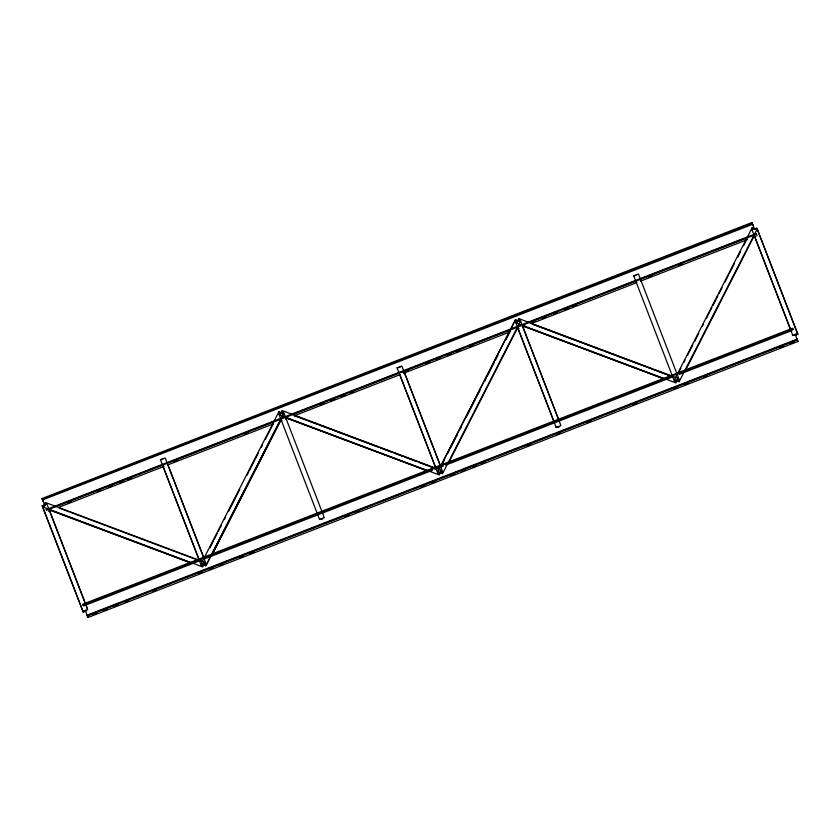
<?xml version="1.0" encoding="UTF-8"?>
<svg xmlns="http://www.w3.org/2000/svg" width="840" height="840" viewBox="0 0 840 840"><rect width="100%" height="100%" fill="white"/><g stroke="black" fill="none" stroke-linecap="round" stroke-linejoin="round"><path stroke-width="1.26" d="M518.144 321.416L518.7 318.57L677.786 378.231L677.229 381.077M204.54 562.223L45.423 502.499L43.607 507.224L202.724 566.948L204.509 562.17L203.994 565.068M440.454 472.07L441.126 470.18L439.341 474.957L280.224 415.233L282.041 410.508L441.157 470.232M45.455 502.562L44.909 505.292M43.638 507.276L44.31 505.523M518.7 318.57L516.884 323.284L663.726 378.368M664.923 378.777L675.958 382.956L677.786 378.231M440.024 473.193L439.688 472.815M203.816 565.142L201.338 563.399L278.88 411.737L283.427 414.057L205.884 565.719L203.889 564.732M210.021 547.659L213.57 540.603M214.2 539.5L217.151 533.61M218.379 531.332L219.534 528.938M220.164 527.825L221.329 525.441M224.311 519.603L225.498 517.272M228.512 511.497L239.82 489.279M247.002 475.325L248.766 471.776M249.386 470.663L254.73 460.11M255.36 458.997L258.31 453.106M261.324 447.332L262.479 444.938M265.493 439.163L267.257 435.614M267.876 434.501L273.221 423.938M205.884 565.719L283.427 414.057M212.121 554.537L280.718 420.368L212.751 553.424M447.846 463.166L442.512 473.718L437.966 471.408L515.498 319.746L520.044 322.056L448.476 462.053M437.997 471.461L515.498 319.746M441.872 465.003L444.234 460.278M447.836 453.338L449.6 449.778M450.23 448.665L455.564 438.113M456.194 437L457.349 434.616M460.362 428.831L461.528 426.447M466.294 417.113L468.09 413.616M468.72 412.503L474.054 401.951M474.684 400.838L475.839 398.444M477.036 396.113L480.018 390.274M484.785 380.951L485.982 378.609M487.2 376.331L494.33 362.281M495.558 360.003L497.91 355.278M505.691 340.169L509.24 333.113M448.77 462.588L517.335 328.377M752.125 227.745L674.615 379.47L679.13 381.728L756.662 230.066L752.125 227.745L754.32 228.931M678.468 372.95L680.851 368.288M683.865 362.502L685.03 360.119M687.414 355.446L692.779 344.946M694.596 341.502L698.744 333.281M702.356 326.34L703.521 323.946M706.534 318.171L710.073 311.115M710.703 310.002L711.869 307.619M713.087 305.34L716.037 299.45M716.635 298.284L717.832 295.953M719.019 293.622L722.012 287.784M725.014 282.009L728.564 274.953M729.194 273.84L734.528 263.288M737.541 257.502L740.492 251.622M743.505 245.837L746.456 239.946M685.398 370.598L753.952 236.376M44.457 505.197L42.179 505.838L82.95 611.51L87.686 609.662L46.883 503.947L42.179 505.838M795.175 335.171L792.782 335.465L797.549 333.68L756.746 227.955L752.01 229.792L792.813 335.517M400.082 366.692L399.84 367.3M85.922 610.355L86.195 610.837M84.987 611.3C86.783 609.095 79.517 614.282 85.617 611.121M322.539 518.354L322.308 518.962M559.167 426.363L558.925 426.972M795.784 334.362C793.695 336.147 801.896 332.493 795.49 335.139M752.955 225.078L752.147 223.303L42.284 499.296L42 498.55L751.863 222.558L754.341 228.617M42.609 499.874L752.65 224.291M201.264 565.509L160.461 459.784L165.197 457.947L206 563.672L201.233 565.457L203.742 565.058M278.796 413.847L283.531 411.999L324.303 517.671L319.546 519.456L278.775 413.784L280.644 413.133M397.079 367.794L401.846 366.009L442.617 471.671L437.882 473.508L397.079 367.794L399.588 367.395M556.196 427.518L515.393 321.794L520.159 320.008L560.931 425.67L556.164 427.455L558.674 427.067M674.51 381.518L633.707 275.793L638.432 273.956L679.235 379.68L674.478 381.465L676.305 380.814M83.255 612.045L42.452 506.32L44.215 505.638M757.228 235.778L756.399 234.308L46.526 510.29L46.242 509.544L756.105 233.562L756.431 234.119M53.718 507.108L57.33 505.701M58.538 505.229L70.57 500.556M71.767 500.084L81.396 496.346M82.593 495.873L106.659 486.518M107.867 486.056L117.485 482.318M118.692 481.845L124.709 479.504M127.113 478.569L135.534 475.293M137.939 474.358L141.55 472.962M142.758 472.49L154.791 467.806M155.988 467.344L162.005 465.003M169.228 462.2L178.847 458.451M180.054 457.989L214.946 444.423M216.153 443.951L239.012 435.068M243.821 433.199L249.837 430.857M251.045 430.385L263.067 425.712M264.274 425.24L273.903 421.502M291.953 414.488L299.166 411.673M300.373 411.212L309.992 407.474M311.199 407.001L323.232 402.318M324.429 401.856L334.058 398.118M335.265 397.645L347.288 392.963M349.703 392.028L358.124 388.762M359.32 388.29L394.212 374.724M395.419 374.252L399.031 372.855M403.841 370.986L407.453 369.579M408.649 369.106L418.278 365.369M419.486 364.896L431.519 360.224M432.716 359.751L442.344 356.013M443.541 355.541L453.169 351.803M455.574 350.868L463.995 347.592M467.607 346.185L491.673 336.83M492.87 336.368L502.499 332.63M503.706 332.157L510.919 329.354M528.969 322.329L551.827 313.446M553.035 312.974L559.051 310.643M563.861 308.763L569.877 306.432M572.282 305.498L575.894 304.091M577.101 303.618L586.719 299.88M587.926 299.407L599.96 294.735M601.157 294.262L610.785 290.524M611.993 290.052L636.048 280.697M639.66 279.3L646.884 276.496M648.081 276.024L660.114 271.341M661.322 270.879L675.759 265.262M678.163 264.327L684.18 261.986M688.989 260.116L695.005 257.786M696.213 257.313L744.335 238.602M67.526 503.076L71.138 501.669M97.608 491.379L101.22 489.972M108.433 487.169L112.046 485.762M119.27 482.958L122.871 481.551M127.691 479.682L131.292 478.286M173.408 461.906L177.02 460.509M244.398 434.312L248 432.905M320.197 404.838L323.799 403.442M331.023 400.628L334.635 399.231M341.849 396.417L345.461 395.02M350.269 393.151L353.881 391.745M403.211 372.561L408.019 370.692M426.069 363.678L429.681 362.271M436.894 359.468L440.507 358.06M447.731 355.257L451.332 353.85M456.151 351.981L459.764 350.584M469.382 346.836L472.994 345.429M531.951 322.518L535.563 321.111M542.776 318.308L546.389 316.901M553.602 314.097L557.214 312.69M564.438 309.887L568.04 308.48M572.859 306.611L576.461 305.204M648.659 277.137L652.26 275.741M678.731 265.44L682.343 264.043M48.562 511.298L50.967 510.363M59.399 507.087L164.073 466.399M167.674 464.993L273.556 423.832M279.573 421.491L281.978 420.556M285.59 419.149L287.994 418.215M294.01 415.874L399.893 374.714M403.494 373.306L510.584 331.674M516.59 329.332L519.005 328.398M522.606 327.002L525.021 326.067M531.038 323.726L636.909 282.555M640.521 281.159L747.6 239.526M753.617 237.184L756.021 236.25M792.928 328.976L792.635 328.23L82.772 604.223L83.066 604.957L792.928 328.976L793.254 329.553M201.464 560.101L83.559 605.945L83.066 604.957M203.879 559.167L432.474 470.284M434.879 469.35L443.3 466.074M445.715 465.14L671.905 377.202M679.119 374.399L792.215 330.425M319.578 519.509L322.046 519.067M795.081 334.236L798 341.45L88.137 617.442L87.308 615.962L87.014 615.216L796.876 339.224L797.202 339.791L796.876 338.887M88.484 615.111L98.102 611.373M99.309 610.9L119.763 602.952M124.572 601.073L130.589 598.742M132.993 597.807L147.43 592.19M152.25 590.321L158.267 587.979M159.464 587.517L171.497 582.834M172.704 582.361L182.322 578.624M183.53 578.162L207.596 568.806M208.792 568.333L218.421 564.596M219.629 564.123L236.471 557.571M238.875 556.637L255.717 550.095M256.925 549.623L266.543 545.885M267.75 545.412L315.871 526.701M317.079 526.229L326.707 522.49M327.905 522.029L339.938 517.346M341.145 516.873L350.774 513.135M351.971 512.673L372.425 504.714M376.036 503.318L400.103 493.962M401.3 493.49L410.928 489.752M412.125 489.279L424.158 484.606M425.366 484.134L434.994 480.396M436.191 479.923L460.257 470.568M461.454 470.096L471.082 466.358M472.29 465.895L478.306 463.554M480.711 462.62L495.149 457.002M496.346 456.54L508.379 451.857M509.586 451.385L519.215 447.647M520.412 447.185L532.444 442.502M533.652 442.029L555.303 433.619M556.51 433.146L568.544 428.474M569.74 428.001L584.178 422.384M586.582 421.449L592.599 419.118M593.807 418.645L603.435 414.907M604.632 414.435L616.665 409.763M617.873 409.29L627.49 405.552M628.698 405.08L652.764 395.724M653.961 395.252L663.59 391.514M664.797 391.052L687.655 382.158M688.852 381.696L700.885 377.013M703.29 376.079L711.711 372.803M712.919 372.341L747.81 358.774M749.018 358.302L761.05 353.63M762.248 353.157L771.876 349.419M773.073 348.947L785.106 344.274M786.314 343.802L795.942 340.064M87.308 615.962L797.171 339.969L798 341.45M92.663 614.817L96.275 613.421M103.488 610.617L107.1 609.21M114.314 606.407L117.926 605M125.15 602.196L128.762 600.789M152.817 591.433L156.429 590.026M198.544 573.657L202.146 572.25M209.37 569.447L212.982 568.04M220.196 565.236L223.808 563.84M239.442 557.75L243.054 556.353M250.278 553.539L253.89 552.143M345.324 516.59L348.936 515.183M356.149 512.379L359.762 510.972M421.124 487.116L424.736 485.719M431.949 482.906L435.561 481.509M451.206 475.43L454.808 474.023M462.031 471.219L465.644 469.812M472.857 467.009L476.469 465.602M481.278 463.733L484.89 462.326M527.006 445.956L530.607 444.549M557.077 434.259L560.69 432.863M587.16 422.562L590.772 421.166M632.877 404.796L636.489 403.389M673.785 388.889L677.397 387.481M684.621 384.678L688.223 383.271M703.868 377.192L707.48 375.784M779.667 347.718L783.279 346.322M790.493 343.518L794.105 342.111M752.042 229.856L753.879 229.142M515.424 321.846L517.692 321.038M162.761 459.029L160.461 459.784M677.029 380.719L679.13 381.728M532.434 324.093L603.404 350.721M618.093 356.223L627.879 359.898M641.34 364.949L629.107 360.36L641.372 365.001M652.355 369.075L642.569 365.411L652.386 369.138M670.708 375.963L667.044 374.588L670.74 376.016M532.466 324.156L542.251 327.82M543.47 328.282L555.712 332.871M556.93 333.333L603.435 350.774M618.125 356.286L627.911 359.951M523.268 326.067L663.999 378.851M523.299 326.119L664.03 378.903M294.588 415.632L306.82 420.221L294.619 415.685M308.049 420.683L379.019 447.31L332.556 429.923M392.48 452.351L380.247 447.762L392.511 452.413M404.723 456.95L416.955 461.538M429.198 466.127L432.863 467.502L429.23 466.179M308.081 420.735L317.867 424.41M319.095 424.872L331.328 429.461M404.754 457.002L416.987 461.591M286.65 418.058L426.153 470.39L286.681 418.12M59.188 508.084L69.006 511.812M70.203 512.221L82.467 516.863M83.664 517.272L179.141 553.13M180.338 553.529L192.602 558.17M193.798 558.579L197.495 560.007M50.022 510.058L190.754 562.842M50.054 510.111L190.785 562.895M515.529 319.798L517.976 321.479M278.911 411.789L280.917 412.808M201.338 563.399L205.853 565.667M676.63 380.489L677.061 381.15M440.003 472.479L440.444 473.141M46.242 509.544L46.568 510.111M87.014 615.216L87.339 615.783L85.218 610.218M757.05 228.491L797.853 334.215M636.206 275.405L633.707 275.793M440.339 472.521L440.612 473.078M42 498.55L43.123 500.777L42.83 500.031M42.788 500.273L44.919 505.764M87.045 614.922L88.137 617.442M751.863 222.558L752.147 223.303M756.105 233.562L756.399 234.308M796.876 339.224L797.171 339.969M754.582 236.208L790.85 330.183M522.69 326.361L558.516 419.171M517.955 328.199L554.2 422.132M403.925 371.185L440.654 466.337M399.651 374.199L435.467 467.009M167.759 464.352L203.584 557.162M163.023 466.19L164.871 470.946M165.291 472.07L199.3 560.175M49.445 510.353L85.27 603.162M86.594 606.627L87.539 609.032M43.123 501.113L42.798 500.189M616.865 355.772L604.632 351.183L616.896 355.824M665.816 374.126L653.583 369.537L665.847 374.178M403.494 456.488L393.708 452.812L403.526 456.54M427.969 465.665L418.183 461.99L428.001 465.717"/></g></svg>
